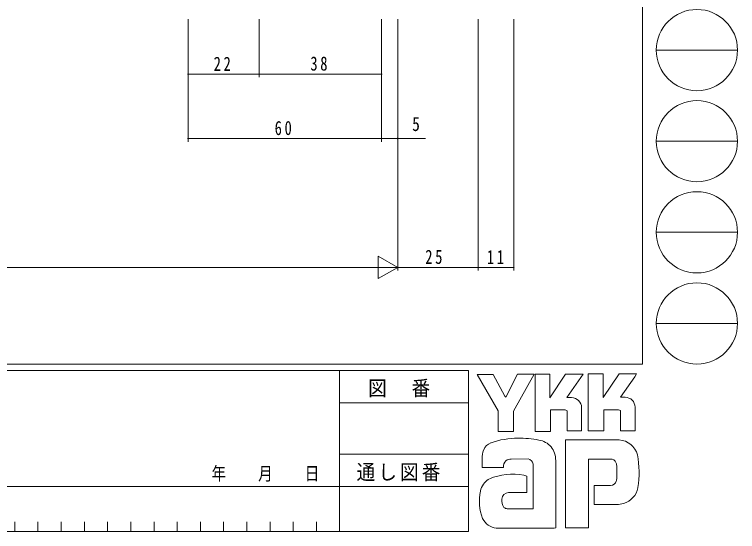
# Model space of a CAD drawing. Units: millimetres, scale not verified. Extents: x -567 to 567, y -403 to 403.
# Drawn here: x 342.4 to 566.7, y -403 to -242.5 of the extents above; entities that cross this region are included whole.
import ezdxf
from ezdxf.enums import TextEntityAlignment as Align

# ---------------------------------------------------------------- set-up
doc = ezdxf.new("R2010")
doc.units = ezdxf.units.MM
doc.header["$LTSCALE"] = 2
doc.layers.add('0-1_USER1', color=7, linetype='Continuous', lineweight=18)
doc.layers.add('0-7_YKK_D', color=6, linetype='Continuous', lineweight=18)
doc.styles.add('ＭＳ ゴシック', font='')
doc.styles.get('ＭＳ ゴシック').set_extended_font_data('MS Gothic')

msp = doc.modelspace()

# ---------------------------------------------------------------- linework, layer by layer
at = {"layer": '0-1_USER1'}
for p, q in [((537.274, 399), (537.274, -351)), ((541.526, -253.56), (566.726, -253.56)), ((541.526, -281.84), (566.726, -281.84)), ((541.526, -310.12), (566.726, -310.12)), ((541.526, -338.4), (566.726, -338.4)), ((537.274, -351), (-562.726, -351)), ((483.274, -353), (-562.726, -353)), ((443.274, -353), (443.274, -403)), ((483.274, -353), (483.274, -403)), ((485.898, -354.294), (490.918, -354.294)), ((492.462, -365.569), (485.898, -354.294)), ((498.468, -354.14), (494.818, -361.245)), ((503.931, -371.902), (503.931, -354.178)), ((520.38, -354.024), (525.052, -354.024)), ((520.38, -371.748), (520.38, -354.024)), ((529.956, -354.024), (535.362, -354.024)), ((535.362, -354.024), (534.822, -354.951)), ((534.822, -354.951), (530.362, -361.322)), ((443.274, -363), (483.274, -363)), ((515.244, -361.438), (513.76, -361.438)), ((531.846, -361.322), (530.362, -361.322)), ((513.236, -365.26), (508.68, -365.26)), ((518.333, -364.527), (518.333, -371.786)), ((525.245, -365.222), (525.245, -371.748)), ((529.802, -365.222), (525.245, -365.222)), ((530.42, -365.453), (529.802, -365.222)), ((530.42, -371.709), (530.42, -365.453)), ((534.937, -364.527), (534.937, -371.709)), ((525.245, -371.748), (520.38, -371.748)), ((530.42, -371.637), (530.492, -371.709)), ((534.937, -371.709), (530.42, -371.709)), ((529.879, -374.566), (513.314, -374.566)), ((513.314, -374.566), (513.314, -401.866)), ((443.274, -378.999), (483.274, -378.999)), ((487.443, -383.1), (487.443, -380.344)), ((501.768, -380.436), (496.486, -380.536)), ((510.302, -380.976), (510.302, -401.828)), ((520.496, -380.513), (527.137, -380.513)), ((520.496, -401.866), (520.496, -380.513)), ((494.084, -383.1), (487.443, -383.1)), ((503.313, -395.958), (503.313, -382.057)), ((529.236, -382.652), (529.261, -386.415)), ((299.274, -389), (443.274, -389)), ((483.274, -388.999), (443.274, -388.999)), ((522.234, -388.699), (522.234, -394.607)), ((527.292, -388.699), (522.234, -388.699)), ((501.382, -390.9), (495.676, -390.907)), ((522.234, -394.607), (529.84, -394.607)), ((529.84, -394.607), (531.385, -394.259)), ((495.281, -395.958), (503.313, -395.958)), ((502.695, -395.958), (503.197, -395.958)), ((503.313, -395.957), (503.314, -395.958)), ((342.474, -400), (342.474, -403)), ((349.674, -400), (349.674, -403)), ((356.874, -400), (356.874, -403)), ((364.074, -400), (364.074, -403)), ((371.274, -400), (371.274, -403)), ((378.474, -400), (378.474, -403)), ((385.674, -400), (385.674, -403)), ((392.874, -400), (392.874, -403)), ((400.074, -400), (400.074, -403)), ((407.274, -400), (407.274, -403)), ((414.474, -400), (414.474, -403)), ((421.674, -400), (421.674, -403)), ((428.874, -400), (428.874, -403)), ((436.074, -400), (436.074, -403)), ((-562.726, -403), (483.274, -403)), ((494.084, -401.944), (491.96, -401.944)), ((509.838, -401.905), (494.084, -401.944)), ((510.302, -401.828), (509.838, -401.905))]:
    msp.add_line(p, q, dxfattribs=at)
for points in [[(490.918, -354.294), (494.509, -361.013), (494.818, -361.245)], [(498.468, -354.14), (503.648, -354.14), (497.173, -365.608)], [(503.931, -354.178), (508.526, -354.178), (508.526, -361.462), (513.352, -354.101)], [(513.352, -354.101), (518.817, -354.101), (513.76, -361.438)], [(525.052, -354.024), (525.052, -361.441), (529.956, -354.024)], [(497.173, -365.608), (497.173, -371.941), (492.462, -371.941), (492.462, -365.569)], [(508.68, -365.26), (508.68, -371.902), (503.931, -371.902)], [(518.333, -371.786), (513.854, -371.786), (513.854, -365.492), (513.236, -365.26)], [(500.378, -385.533), (501.382, -385.764), (501.382, -390.9)], [(513.314, -401.866), (519.376, -401.866), (520.496, -401.866)]]:
    msp.add_lwpolyline(points, dxfattribs=at)
for centre in [(554.126, -253.56), (554.126, -281.84), (554.126, -310.12), (554.126, -338.4)]:
    msp.add_circle(centre, 12.6, dxfattribs=at)
for centre, radius, start, end in [((515.244, -364.527), 3.089, 0.00166, 89.99604), ((531.846, -364.411), 3.089, 0.00166, 89.99604), ((498.591, -399.287), 25.257, 89.89165, 109.30848), ((499.333, -403.662), 29.64, 78.7801, 91.46938), ((504.032, -380.852), 6.355, 40.66422, 80.31694), ((529.662, -380.772), 6.202, 14.44572, 87.08746), ((491.283, -378.793), 3.491, 109.02127, 161.51264), ((503.715, -380.836), 6.588, 358.78059, 38.76563), ((494.644, -380.38), 7.196, 158.41083, 179.71775), ((497.096, -383.01), 3.013, 138.46382, 181.71359), ((496.295, -382.958), 2.43, 85.50551, 126.78038), ((501.068, -382.649), 2.321, 14.7552, 72.44995), ((527.366, -382.256), 1.756, 16.43123, 96.91661), ((506.368, -384.696), 29.8, 350.99027, 10.67625), ((524.033, -383.297), 5.248, 4.93423, 17.03552), ((496.874, -404.22), 19.013, 79.38098, 112.05825), ((492.455, -391.468), 5.583, 121.82711, 169.08475), ((527.293, -386.834), 1.865, 269.95468, 342.90145), ((524.002, -385.916), 5.281, 343.6902, 354.75362), ((529.752, -388.35), 6.13, 285.44291, 349.90448), ((502.487, -393.564), 15.832, 168.76372, 199.80079), ((495.688, -392.97), 2.064, 90.33953, 178.03639), ((496.963, -393.469), 3.384, 171.08203, 216.71923), ((495.631, -393.807), 2.18, 230.9728, 260.75491), ((492.474, -396.489), 5.461, 207.31435, 263.59464)]:
    msp.add_arc(centre, radius, start, end, dxfattribs=at)
at = {"layer": '0-7_YKK_D'}
for p, q in [((396.274, -244), (396.274, -262)), ((396.274, -244), (396.274, -282)), ((418.274, -244), (418.274, -262)), ((418.274, -244), (418.274, -262)), ((456.274, -244), (456.274, -262)), ((456.274, -244), (456.274, -282)), ((456.274, -244), (456.274, -282)), ((461.274, -244), (461.274, -322)), ((461.274, -244), (461.274, -322)), ((461.274, -244), (461.274, -282)), ((486.274, -244), (486.274, -322)), ((486.274, -244), (486.274, -322)), ((497.274, -244), (497.274, -322)), ((418.274, -261), (396.274, -261)), ((456.274, -261), (418.274, -261)), ((456.274, -281), (396.274, -281)), ((461.274, -321), (455.212, -317.5)), ((455.212, -317.5), (455.212, -324.5)), ((454.274, -321), (68.274, -321)), ((461.274, -321), (449.15, -321)), ((461.274, -321), (455.212, -324.5)), ((461.274, -321), (486.274, -321)), ((486.274, -321), (497.274, -321))]:
    msp.add_line(p, q, dxfattribs=at)
msp.add_lwpolyline([(456.274, -281), (461.274, -281), (469.874, -281)], dxfattribs=at)
for centre, start, end in [((396.274, -261), 0, 180), ((396.274, -261), 180, 0), ((418.274, -261), 0, 180), ((418.274, -261), 0, 180), ((418.274, -261), 180, 0), ((418.274, -261), 180, 0), ((456.274, -261), 0, 180), ((456.274, -261), 180, 0), ((396.274, -281), 0, 180), ((396.274, -281), 180, 0), ((456.274, -281), 0, 180), ((456.274, -281), 0, 180), ((456.274, -281), 180, 0), ((456.274, -281), 180, 0), ((461.274, -281), 0, 180), ((461.274, -281), 180, 0), ((486.274, -321), 0.00007, 180.00007), ((486.274, -321), 0, 180), ((486.274, -321), 180.00007, 0.00007), ((486.274, -321), 180, 0), ((497.274, -321), 0, 180), ((497.274, -321), 180, 0)]:
    msp.add_arc(centre, 0.106, start, end, dxfattribs=at)

# ---------------------------------------------------------------- texts
at = {"layer": '0-1_USER1', "attachment_point": 7, "style": 'ＭＳ ゴシック'}
for s, insert, char_height in [('\\T1.17;\\W0.9;図\u3000番', (452.128, -361.374), 4.692), ('\\T1.28;\\W0.8;年\\~\\~\\~月\\~\\~\\~日', (403.526, -387.527), 4.147), ('\\T1.17;\\W0.9;通し図番', (448.529, -387.406), 4.692)]:
    msp.add_mtext(s, dxfattribs=dict(at, insert=insert, char_height=char_height))
at = {"layer": '0-7_YKK_D', "color": 7, "style": 'ＭＳ ゴシック', "width": 0.8}
msp.add_text('5', height=4.399, dxfattribs=at).set_placement((465.764, -280), align=Align.BOTTOM_LEFT)
at = {"layer": '0-7_YKK_D', "color": 7, "char_height": 4.399, "attachment_point": 7, "style": 'ＭＳ ゴシック'}
for s, insert in [('\\T1.37;\\W0.75;22', (404.18, -260)), ('\\T1.37;\\W0.75;38', (434.18, -260)), ('\\T1.37;\\W0.75;60', (423.106, -280)), ('\\T1.37;\\W0.75;25', (469.842, -320)), ('\\T1.37;\\W0.75;11', (488.96, -320))]:
    msp.add_mtext(s, dxfattribs=dict(at, insert=insert))

doc.saveas('drawing.dxf')
